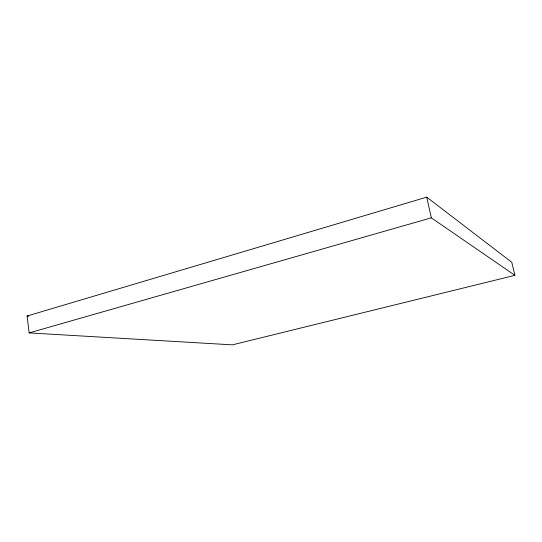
<?xml version="1.0" encoding="UTF-8"?>
<svg xmlns="http://www.w3.org/2000/svg" width="542" height="542" viewBox="0 0 542 542"><rect width="100%" height="100%" fill="white"/><g stroke="black" fill="none" stroke-linecap="round" stroke-linejoin="round"><path stroke-width="0.81" d="M27.1 316.02L426.73 197.146L511.784 262.301L514.9 275.343L232.423 344.854L29.16 332.91L27.1 316.02L28.78 316.162M29.16 332.91L431.324 217.837L514.9 275.343M426.73 197.146L431.324 217.837"/></g></svg>
